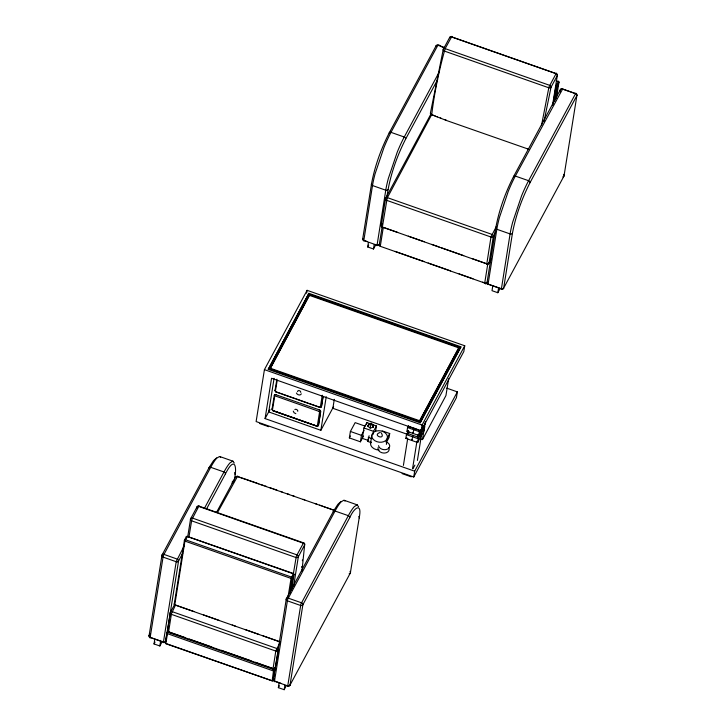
<?xml version="1.0" encoding="UTF-8"?>
<svg xmlns="http://www.w3.org/2000/svg" width="726" height="726" viewBox="0 0 726 726"><rect width="100%" height="100%" fill="white"/><g stroke="black" fill="none" stroke-linecap="round" stroke-linejoin="round"><path stroke-width="1.09" d="M303.786 543.357L303.677 542.631L296.326 556.18L293.304 574.121M196.773 508.463L196.873 507.184A2.142 1.77 4.8 0 1 198.007 506.213M293.531 573.758A0.962 0.699 9.1 0 1 293.948 574.72A0.944 0.635 28.3 0 0 293.268 573.749L187.172 536.46A0.944 0.635 28.3 0 0 186.264 536.85A0.962 0.699 9.1 0 1 187.426 536.441L184.93 541.088L174.73 605.13M562.704 88.89L515.324 176.073A41.455 6.988 -70.6 0 0 508.318 191.183L499.406 217.546A38.179 6.434 -70.6 0 0 496.829 229.262L487.999 284.601L488.525 284.22L501.784 288.884A1.888 1.261 28.3 0 0 503.599 288.113M302.452 559.928L302.37 560.708M301.662 567.296L301.753 566.525M301.934 571.289L304.63 545.072A2.142 1.77 4.9 0 0 304.621 543.701A1.706 1.407 4.9 0 0 303.786 542.975L303.141 542.712M382.738 227.147L382.266 227.683L387.185 198.071L431.652 114.699M165.809 643.445L271.896 680.761A0.962 0.699 9.1 0 0 273.049 680.38L274.655 670.579A0.944 0.635 28.3 0 0 273.938 669.599L167.842 632.301L167.561 632.963L165.818 643.726L272.15 680.77A0.944 0.635 28.3 0 0 273.058 680.38L274.101 678.511M187.417 536.469L293.513 573.54L291.072 578.195L288.158 596.3M297.515 391.686L297.914 390.906A1.652 1.107 28.4 0 1 299.339 390.661A1.652 1.107 28.4 0 1 300.655 391.786L300.646 391.94A2.668 1.797 28.4 0 1 300.755 392.412M444.475 47.435C442.279 48.225 438.912 43.651 437.86 45.266L390.996 132.35A41.455 6.988 -70.6 0 0 383.99 147.46L375.079 173.823A38.179 6.434 -70.6 0 0 372.502 185.538L363.726 241.032L364.071 240.714M541.523 125.344L548.956 87.029L556.343 73.108L556.361 73.662L451.926 36.935L451.871 36.373L445.138 48.615C439.076 70.077 434.084 94.253 431.689 115.035M576.889 95.569A2.196 1.588 9.1 0 0 576.979 94.607L576.743 94.208A1.633 1.18 9.1 0 0 575.954 93.672L575.854 93.119L528.582 180.738A41.455 6.988 -70.6 0 0 521.577 195.848L512.665 222.21A38.179 6.434 -70.6 0 0 510.088 233.926L501.312 289.411L501.784 288.884M233.609 481.973C237.756 468.216 235.369 454.049 225.432 473.897L206.783 508.536M290.01 685.108L350.368 572.941L359.17 518.01C362.455 501.866 354.206 507.32 349.76 517.62L302.887 604.704L290.01 685.108A2.196 1.588 9.1 0 1 289.193 685.807L288.667 685.943A1.633 1.18 9.1 0 1 287.641 685.843L274.383 681.179A1.633 1.18 9.1 0 1 273.593 680.643L273.412 680.38A2.169 1.561 9.1 0 1 273.439 679.273L286.307 598.877L333.815 510.632L337.862 504.343L340.784 501.675M182.816 553.067L178.56 560.98L165.682 641.376A2.196 1.588 9.1 0 1 164.866 642.083L164.339 642.22A1.633 1.18 9.1 0 1 163.314 642.12L150.055 637.455A1.633 1.18 9.1 0 1 149.266 636.92L149.084 636.657A2.169 1.561 9.1 0 1 149.111 635.549L161.98 555.154L209.478 466.909L213.535 460.62L216.657 457.879M162.334 641.348L159.847 645.977L154.03 643.935L154.747 639.47M159.847 645.977L160.736 640.396M165.328 642.501L166.907 632.682L167.915 630.794M174.739 604.241L170.401 612.426L167.579 630.014A2.196 1.588 9.1 0 0 167.497 630.976L167.742 631.384A1.633 1.18 9.1 0 0 168.532 631.919L272.967 668.646A1.633 1.18 9.1 0 0 273.983 668.746L274.519 668.61A2.196 1.588 9.1 0 0 275.326 667.902L278.448 649.743M279.746 641.793L174.721 604.858A0.962 0.699 9.1 0 1 174.276 603.923L184.458 540.135L186.237 536.841M187.744 536.596L190.575 518.881L196.873 507.184A1.888 1.261 28.3 0 1 198.752 506.385L199.133 505.868L199.16 506.376M188.869 537.394L191.818 519.644L198.752 506.421L303.187 543.148A1.888 1.261 28.3 0 1 304.575 545.054L298.332 556.778L293.54 586.672M232.138 483.371L232.483 481.166M413.747 477L414.673 471.201L265.081 418.593L271.542 378.273L421.134 430.881L463.814 351.565L464.749 345.767L307.116 290.327L264.427 369.643L256.115 421.561L413.747 477L456.427 397.685L457.362 391.886L446.671 388.129M268.23 369.343L308.886 293.322L460.829 346.756L460.72 347.455L420.182 422.777L268.23 369.343L308.886 293.322M270.063 368.881L309.712 294.72L459.004 347.219L458.886 347.917L419.356 421.379L270.063 368.881L309.712 294.72M333.597 406.569L320.856 430.309L268.711 411.932L274.092 378.328M272.087 408.929L274.283 395.443A2.405 1.615 28.4 0 1 274.546 394.88L275.399 394.508A1.28 0.862 28.4 0 1 275.953 394.608M275.081 390.189L276.887 379.208M280.908 393.537L276.379 391.94A1.28 0.862 28.4 0 1 275.862 391.65L275.417 391.178L277.078 381.05M306.653 293.222L307.116 290.327M289.701 593.696L292.206 578.032L293.985 574.738L291.471 590.392M290.827 590.565L293.331 574.901M317.38 425.654L319.522 412.277M322.262 395.207L320.384 406.914A0.917 0.617 28.4 0 1 319.558 407.377M318.451 425.273L320.593 411.896M321.455 406.533L323.061 396.496M323.115 396.387L321.509 406.424A2.405 1.615 28.4 0 1 321.255 406.987L320.393 407.35A1.28 0.862 28.4 0 1 319.848 407.259L308.977 403.429M286.162 685.997L284.175 689.7L278.357 687.658L279.074 683.193M320.856 430.309L326.237 396.705M284.175 689.7L284.891 685.235M334.296 399.354L332.862 408.311L406.487 434.003M379.317 244.399A2.169 1.561 9.1 0 1 378.346 245.17L377.983 245.243A1.633 1.18 9.1 0 1 376.957 245.143L363.699 240.478A1.633 1.18 9.1 0 1 362.909 239.943L362.737 239.68A2.169 1.561 9.1 0 1 362.755 238.582L371.549 183.633C374.852 166.063 381.005 149.021 389.118 133.103L435.99 46.019M375.478 245.297L373.491 249L367.683 246.958L368.4 242.493M373.491 249L374.208 244.535M430.963 113.946L385.588 198.379L381.295 225.232L382.221 223.499M379.117 245.742L382.139 226.83M386.894 197.154C389.617 176.835 396.441 157.17 405.698 138.938L437.651 79.561M363.581 435.918L360.414 441.807L349.36 437.914L350.395 431.462L355.15 422.632L365.196 426.162M383.21 227.955L380.279 246.305L484.714 283.04L487.827 263.611M360.414 441.807L361.448 435.346L364.089 430.445M375.596 431.162L376.431 425.971L366.83 422.596L363.935 427.968L362.274 438.35L368.672 440.6M366.494 424.674L366.83 422.596M371.349 442.697L367.61 441.372L369.117 435.772M370.569 442.996L371.812 435.237M373.037 434.466L373.536 431.344L376.431 425.971M386.359 444.403L387.421 437.751A7.904 5.708 9.1 0 0 376.504 430.99A7.904 5.708 9.1 0 0 374.925 440.746A7.904 5.708 9.1 0 0 387.421 437.751M389.708 433.522L389.063 437.515L387.321 440.746L387.965 436.762L389.708 433.522L382.212 430.89M422.714 426.117L424.683 426.806L424.084 430.554L417.641 442.524L405.843 438.377L406.442 434.629L408.584 430.636M424.329 423.857L425.209 423.476L418.775 435.446L406.977 431.298L407.576 427.55L408.647 425.554M403.402 465.411L407.685 438.622M417.151 441.072L417.641 442.524L418.24 438.776L406.442 434.629L408.466 433.758L408.82 431.543M419.356 421.379L459.004 347.219M412.577 468.633L416.86 441.853M417.995 434.765L417.641 436.988L418.24 438.776L424.683 426.806L422.65 427.678L420.145 432.333L421.461 432.796L420.862 436.544L419.546 436.081M420.182 422.777L460.829 346.756M421.134 430.881L422.06 425.073L464.749 345.767M422.105 428.757L421.997 429.465L421.416 429.257M422.178 428.295L422.332 427.351M417.405 460.438L421.697 433.658M420.354 438.849L422.487 439.593L425.363 421.67M448.632 378.772L445.936 395.579L422.487 439.593M381.186 225.187A1.897 1.37 9.1 0 0 382.284 227.047L486.674 263.856A1.633 1.18 9.1 0 0 487.7 263.965L488.226 263.819A2.196 1.588 9.1 0 0 489.043 263.121L493.344 236.277L495.45 232.293M559.964 91.975L560.318 89.743L513.445 176.826C505.332 192.744 499.179 209.787 495.876 227.365L486.865 283.639L482.599 282.142M492.727 286.216L492.01 290.681L497.818 292.723L499.815 289.03M497.818 292.723L498.535 288.258M552.522 105.461L557.314 75.568A2.169 1.561 9.1 0 0 557.332 74.46L557.16 74.197A1.633 1.18 9.1 0 0 556.515 73.716M553.103 104.009L556.007 85.904L558.421 81.212L555.59 99.398M554.646 101.404L557.151 85.741L558.929 82.446A0.962 0.699 9.1 0 0 558.476 81.466L556.08 80.74M556.415 98.11L558.929 82.446A0.944 0.635 28.3 0 0 558.212 81.466M430.473 112.802L443.268 49.368L449.557 37.67A2.169 1.561 9.1 0 1 450.547 36.908L450.91 36.826A1.633 1.18 9.1 0 1 451.926 36.935M370.142 428.077L371.077 423.285L372.783 424.619L373.282 427.187L370.142 428.077L367.701 426.053L369.334 423.92L371.077 423.285L373.282 427.187M544.028 121.46L551.016 87.265L557.314 75.568M380.224 432.442C371.195 435.255 386.105 440.809 381.286 432.868M301.344 393.837C300.355 395.942 297.034 394.88 296.399 392.984M175.583 604.867L171.49 613.579L168.514 632.382L169.022 631.938L185.012 637.555M344.995 501.076L343.834 500.223L341.093 501.902A41.455 6.988 -70.6 0 0 335.049 511.031L287.614 599.449L274.401 681.723L274.809 681.306M358.608 506.739L357.101 504.888L354.361 506.567A41.455 6.988 -70.6 0 0 348.317 515.696L300.882 604.105L287.668 686.388L288.14 685.861M530.025 182.662C521.903 198.57 515.75 215.613 512.456 233.191L503.653 288.131L564.02 175.973L576.898 95.569L530.025 182.662A1.888 1.261 28.3 0 0 528.592 180.701L515.324 176.073A1.888 1.261 28.3 0 0 513.509 176.845M268.711 411.932L269.773 409.954M220.668 457.353L219.506 456.5L216.765 458.179A41.455 6.988 -70.6 0 0 210.721 467.308L163.286 555.717L150.073 638L150.545 637.473A1.888 1.261 28.3 0 1 149.157 635.577M184.041 546.197L176.246 561.452L163.341 642.664L163.813 642.138A1.888 1.261 28.3 0 0 165.628 641.367M204.814 507.601L223.989 471.973A41.455 6.988 -70.6 0 1 230.033 462.843L232.774 461.155L234.28 463.016M377.456 245.161L376.985 245.687L385.76 190.203A38.179 6.434 -70.6 0 1 388.337 178.487L397.249 152.133A41.455 6.988 -70.6 0 1 404.255 137.014L438.876 72.691M265.081 418.593L269.881 409.664M149.102 635.549L150.173 633.562M216.529 512.375L235.46 477.336A2.196 1.588 9.1 0 1 236.277 476.628L236.812 476.492M218.09 511.531L237.701 476.029L237.829 476.601A1.633 1.18 9.1 0 0 236.812 476.492M154.03 643.935L155.028 642.083M367.683 246.958L368.672 245.107M349.36 437.914L350.422 435.954M367.61 441.372L368.472 439.756M489.043 263.121L491.366 258.801M275.453 666.786L273.511 670.733L272.15 680.77M275.671 668.691L274.655 670.579A0.962 0.699 9.1 0 1 273.466 670.969L167.379 633.635M414.192 428.295L412.876 433.377L413.275 432.623M413.058 435.373L411.742 440.455L412.141 439.702M278.357 687.658L279.356 685.807M420.445 429.701L419.374 431.698L418.775 435.446L418.439 434.438M419.646 433.268L417.641 436.988L408.466 433.758M412.894 468.824L414.9 465.094M414.673 471.201L457.362 391.886M496.303 226.639L491.03 236.758L486.701 264.409L487.173 263.883M174.204 603.887A0.935 0.626 28.3 0 0 174.966 604.831L174.748 605.139M279.918 642.855L279.519 643.572M279.156 644.216L275.807 650.932L272.985 669.19L273.393 668.773M367.701 426.053L371.077 423.285M406.977 431.298L408.112 430.808M405.843 438.377L406.977 437.887M422.559 431.208L424.084 430.554M301.898 605.466L301.544 605.548A1.633 1.18 9.1 0 1 300.519 605.448L287.26 600.783A1.633 1.18 9.1 0 1 286.471 600.248L286.235 599.839A2.196 1.588 9.1 0 1 286.316 598.877A1.888 1.261 28.3 0 1 288.186 598.079M369.334 423.92L372.783 424.619M295.836 413.675L294.048 412.722L293.268 411.143M237.302 476.519L334.187 510.287M529.009 149.365L446.426 120.471L431.344 114.572A1.942 1.307 10.5 0 1 430.536 112.829A1.888 1.261 28.3 0 0 431.607 114.617M386.541 200.285L490.976 237.012A1.633 1.18 9.1 0 0 491.992 237.112L492.527 236.975A2.196 1.588 9.1 0 0 493.335 236.277A1.888 1.225 27.7 0 0 491.938 234.38L387.385 197.654A1.888 1.225 27.8 0 0 385.642 198.398M238.573 476.837L240.052 477.327M240.796 477.572L242.275 478.062M528.31 148.894L527.203 148.521M243.01 478.307L244.49 478.806M245.234 479.06L246.713 479.568M247.448 479.813L248.927 480.322M444.185 50.992L548.774 87.773A1.706 1.016 12.1 0 0 549.936 87.864A2.142 1.28 12.1 0 0 551.007 87.265A1.888 1.261 28.3 0 0 549.582 85.305L445.138 48.615M249.671 480.576L250.515 480.866M251.35 481.166L253.038 481.746M253.882 482.037L254.726 482.327M255.57 482.627L257.249 483.207M258.093 483.507L258.937 483.797M260.616 484.387L263.148 485.277M562.686 89.008L575.945 93.672M444.493 47.589L437.86 45.266A1.888 1.261 28.3 0 0 436.045 46.037A2.169 1.561 9.1 0 1 436.979 45.248L437.333 45.175A1.633 1.18 9.1 0 1 438.359 45.284M575.455 93.645L562.187 88.989A1.888 1.261 28.3 0 0 560.372 89.761A2.169 1.561 9.1 0 1 561.307 88.971L561.661 88.899A1.633 1.18 9.1 0 1 562.378 88.917M390.996 132.35L404.255 137.014M383.8 227.528L397.657 232.402M408.311 236.15L424.293 241.767M431.752 244.39L439.212 247.012M441.344 247.766L463.723 255.634M472.254 258.628L486.102 263.502M364.198 240.497L367.256 241.576M395.116 251.377L423.92 261.505M428.186 263.003L450.592 270.88M459.122 273.884L472.998 278.766M488.026 284.202L501.285 288.866A1.897 1.37 9.1 0 0 503.762 288.168M308.768 294.021L460.72 347.455M309.594 295.418L458.886 347.917M270.172 368.182L419.465 420.681M268.348 368.645L420.29 422.078M264.427 369.643L422.06 425.073M281.815 393.855L295.391 398.638M296.299 398.955L308.069 403.111M319.785 407.368L276.089 392.013A0.935 0.626 28.4 0 1 275.526 391.105M275.898 394.717L319.422 409.927A1.28 0.862 28.4 0 1 319.939 410.208L320.593 411.107A2.405 1.615 28.4 0 1 320.656 411.787L318.514 425.164A2.405 1.615 28.4 0 1 318.251 425.726L317.389 426.098A1.28 0.862 28.4 0 1 316.845 425.999L312.316 424.411M318.905 411.352L275.444 396.024A0.917 0.617 28.4 0 0 274.673 396.46L272.468 409.827A0.935 0.626 28.4 0 0 273.058 410.798L316.545 426.08A0.917 0.617 28.4 0 0 317.316 425.645M363.935 427.968L373.536 431.344M368.245 437.388L371.993 438.704M350.395 431.462L361.448 435.346M286.961 415.472L273.375 410.68A1.28 0.862 28.4 0 1 272.858 410.399L272.205 409.5A2.405 1.615 28.4 0 1 272.141 408.82M287.868 415.789L296.925 418.984M297.823 419.301L311.409 424.084M273.321 410.789L316.781 426.108M259.472 423.449L268.647 426.679M402.086 473.606L411.261 476.828M219.851 456.563L233.119 461.228M344.178 500.287L357.446 504.951M264.881 485.885L266.614 486.493M270.09 487.709L271.823 488.326M273.566 488.934L277.033 490.15M280.508 491.375L282.242 491.983M287.451 493.816L289.193 494.424M292.66 495.649L294.402 496.257M303.078 499.316L304.811 499.924M210.721 467.308L223.989 471.973M291.026 578.404L184.93 541.088A0.962 0.699 9.1 0 1 184.495 540.153A0.944 0.635 28.3 0 1 185.393 539.736L291.489 577.07A0.944 0.635 28.3 0 1 292.179 578.023A0.962 0.699 9.1 0 1 291.017 578.431M288.186 598.115L301.444 602.78M174.966 604.867L194.06 611.582M203.607 614.94L219.524 620.539M232.256 625.013L235.442 626.13M244.989 629.487L258.783 634.342M263.021 635.831L280 641.802M189.268 639.052L211.647 646.93M221.239 650.296L251.078 660.796M255.343 662.293L273.457 668.664M151.571 637.827L160.745 641.058M274.873 681.197L280.998 683.347M315.229 503.59L316.972 504.207M319.549 505.115L321.228 505.704M322.072 506.004L322.916 506.303M446.109 120.035L444.847 119.59M323.751 506.603L325.439 507.202M326.273 507.501L327.117 507.801M327.961 508.1L331.319 509.298M332.163 509.607L333.425 510.06M441.09 118.238L440.265 117.939M437.37 116.859L436.635 116.587M435.373 116.096L434.738 115.851M433.794 115.479L432.85 115.107M303.032 542.667L199.196 506.203A1.706 1.407 4.8 0 0 198.016 506.222M275.417 391.178L275.208 390.751A2.405 1.615 28.4 0 1 275.145 390.08M297.578 410.535L297.642 410.689A2.668 1.797 28.4 0 1 297.76 411.306M321.328 406.496A1.824 1.225 28.4 0 1 319.803 407.467M276.279 392.131A1.86 1.252 28.4 0 1 275.199 390.243M294.856 409.609A1.652 1.107 28.4 0 1 296.335 409.41A1.652 1.107 28.4 0 1 297.651 410.535M318.324 425.245A1.824 1.225 28.4 0 1 316.799 426.207M319.404 409.954A1.86 1.252 28.4 0 1 320.484 411.842M274.355 395.579A1.824 1.225 28.4 0 1 275.88 394.617M273.275 410.871A1.86 1.252 28.4 0 1 272.196 408.983M318.932 411.306A0.935 0.626 28.4 0 1 319.467 412.25M388.709 447.724A5.645 4.075 9.1 0 1 384.054 453.078A5.645 4.075 9.1 0 1 378.11 447.597M385.787 441.798A5.645 4.075 9.1 0 1 389.635 446.662A5.645 4.075 9.1 0 1 383.99 449.666A5.645 4.075 9.1 0 1 378.536 445.664M379.144 450.029A7.904 5.708 9.1 0 1 370.941 441.825M444.185 50.992A1.706 1.016 12.1 0 1 443.341 50.384A2.142 1.28 12.1 0 1 443.277 49.377A1.888 1.261 28.3 0 1 445.138 48.569M557.259 75.54A1.888 1.261 28.3 0 0 555.88 73.598L451.436 36.917A1.888 1.261 28.3 0 0 449.621 37.688M556.434 84.761A0.944 0.635 28.3 0 1 557.123 85.732A0.962 0.699 9.1 0 1 555.962 86.14M487.781 283.812A1.888 1.261 28.3 0 1 487.137 282.323M495.885 227.365A2.196 1.588 9.1 0 0 495.794 228.327L496.03 228.726A1.633 1.18 9.1 0 0 496.829 229.262L510.088 233.926A1.633 1.18 9.1 0 0 511.113 234.026L511.467 233.953A2.169 1.561 9.1 0 0 512.447 233.191M562.777 176.863A1.888 1.261 28.3 0 0 563.966 175.955A2.169 1.561 9.1 0 0 564.038 174.866L563.866 174.603A1.633 1.18 9.1 0 0 563.63 174.376M575.464 93.609A1.888 1.261 28.3 0 1 576.843 95.551M488.072 284.12A1.897 1.37 9.1 0 1 486.974 282.26M389.181 133.121A1.888 1.261 28.3 0 1 390.996 132.304M364.035 240.469A1.888 1.261 28.3 0 1 362.809 238.6M371.558 183.642A2.196 1.588 9.1 0 0 371.467 184.604L371.703 185.003A1.633 1.18 9.1 0 0 372.492 185.538L385.76 190.203A1.633 1.18 9.1 0 0 386.786 190.303L387.139 190.23A2.169 1.561 9.1 0 0 388.12 189.468M379.271 244.39A1.888 1.261 28.3 0 1 377.456 245.206M404.264 136.978A1.888 1.261 28.3 0 1 405.643 138.911M485.939 284.002A2.477 1.506 74 0 1 484.805 282.931M380.324 246.187A2.477 0.889 -41.2 0 1 379.898 246.377M490.331 261.75A2.477 0.889 -41.2 0 1 488.28 263.338M382.72 227.193A1.888 1.261 28.3 0 1 381.35 225.251M385.597 198.389A2.169 1.561 9.1 0 0 385.57 199.487L385.751 199.75A1.633 1.18 9.1 0 0 386.541 200.285M489.124 263.148A1.869 1.252 28.3 0 1 487.445 263.892M170.456 612.445A1.888 1.216 27.7 0 1 172.189 611.655L276.742 648.463A1.888 1.216 27.6 0 1 278.094 650.296A2.169 1.561 9.1 0 1 277.169 651.086L276.806 651.158A1.633 1.18 9.1 0 1 275.78 651.059L171.345 614.332A1.633 1.18 9.1 0 1 170.556 613.797L170.383 613.534A2.169 1.561 9.1 0 1 170.401 612.426M275.281 667.893A1.888 1.261 28.3 0 1 273.929 668.791M168.713 631.829A1.888 1.261 28.3 0 1 167.633 630.032M190.639 518.899A1.888 1.261 28.3 0 1 192.454 518.083L296.889 554.855A1.888 1.261 28.3 0 1 298.277 556.751M190.584 518.881A2.169 1.561 9.1 0 0 190.557 519.988L190.738 520.252A1.633 1.18 9.1 0 0 191.528 520.787L295.963 557.514A1.633 1.18 9.1 0 0 296.988 557.613L297.342 557.541A2.169 1.561 9.1 0 0 298.322 556.769M167.842 632.282A0.944 0.635 28.3 0 0 166.935 632.691A0.962 0.699 9.1 0 0 167.361 633.662M165.791 643.472A0.962 0.699 9.1 0 1 165.365 642.51A0.944 0.635 28.3 0 0 166.045 643.481M223.998 471.927A1.888 1.261 28.3 0 1 225.378 473.869M234.843 474.278A2.196 1.588 9.1 0 0 234.925 473.316L234.689 472.916A1.633 1.18 9.1 0 0 234.453 472.69M208.906 468.079A1.888 1.261 28.3 0 1 210.721 467.263M349.705 517.593A1.888 1.261 28.3 0 0 348.326 515.66L335.049 511.031A1.888 1.261 28.3 0 0 333.234 511.803M301.898 605.475A2.169 1.561 9.1 0 0 302.878 604.704A1.888 1.261 28.3 0 0 301.453 602.743M289.955 685.09A1.888 1.261 28.3 0 1 288.131 685.907M350.313 572.932A1.888 1.261 28.3 0 1 349.133 573.839M350.368 572.941A2.169 1.561 9.1 0 0 350.395 571.843L350.213 571.58A1.633 1.18 9.1 0 0 349.986 571.353M359.17 518.001A2.196 1.588 9.1 0 0 359.252 517.039L359.016 516.64A1.633 1.18 9.1 0 0 358.78 516.413M274.718 681.169A1.888 1.261 28.3 0 1 273.484 679.3M235.514 477.354A1.888 1.316 28.8 0 1 237.302 476.474M409.6 426.679L407.576 427.55L419.374 431.698L418.775 429.91L409.6 426.679M177.571 561.742L177.217 561.824A1.633 1.18 9.1 0 1 176.191 561.724L162.933 557.051A1.633 1.18 9.1 0 1 162.143 556.524L161.907 556.116A2.196 1.588 9.1 0 1 161.989 555.154A1.888 1.261 28.3 0 1 163.858 554.355L177.117 559.056A1.888 1.261 28.3 0 1 178.505 560.962A2.169 1.561 9.1 0 1 177.571 561.752"/></g></svg>
